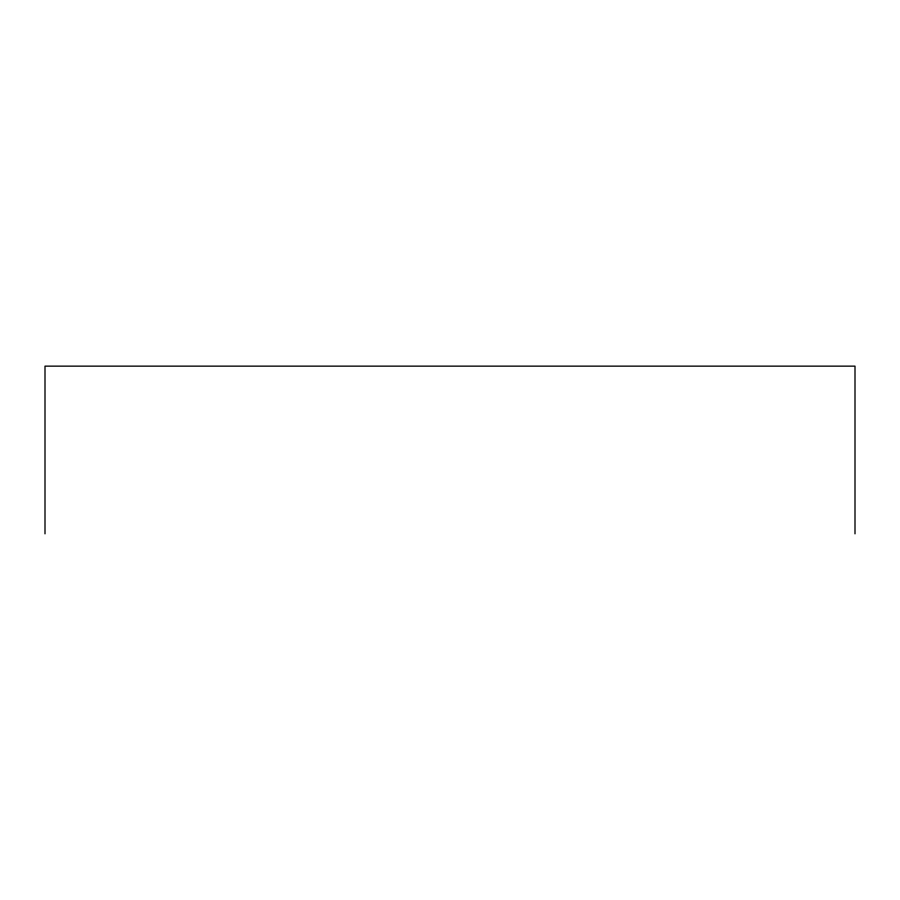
<?xml version="1.0" encoding="UTF-8"?>
<svg xmlns="http://www.w3.org/2000/svg" width="900" height="900" viewBox="0 0 900 900"><rect width="100%" height="100%" fill="white"/><g stroke="black" fill="none" stroke-linecap="round" stroke-linejoin="round"><path stroke-width="1.35" d="M855 533.858L855 366.142L45 366.142L45 533.858"/></g></svg>
